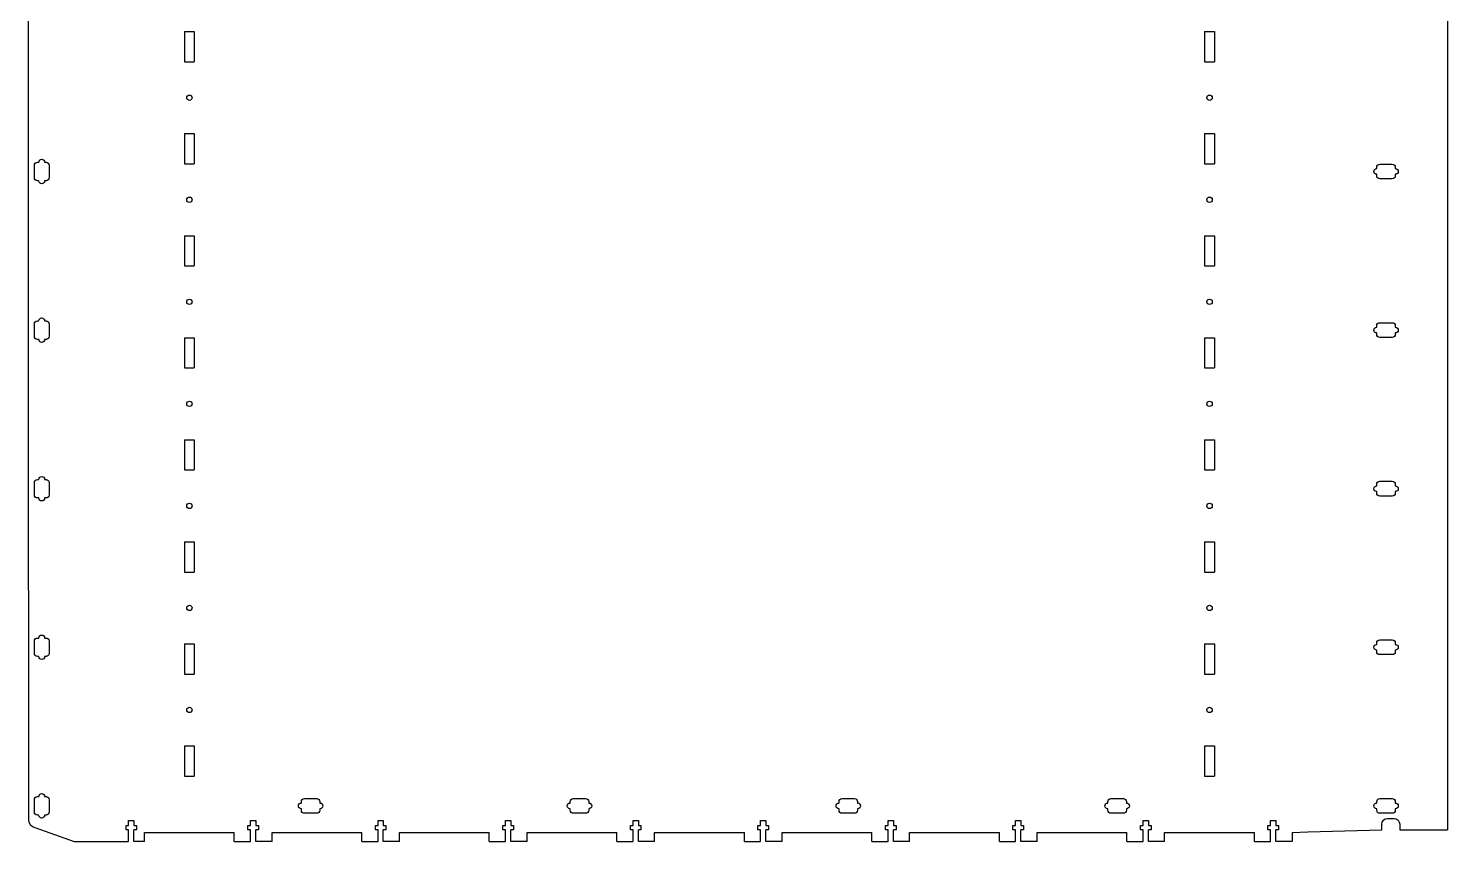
# Model space of a CAD drawing. Header units: millimetres. Extents: x -1126 to 1287, y -1638 to 198.
# Drawn here: x -651 to 100, y -1638 to -1208 of the extents above; entities that cross this region are included whole.
import ezdxf

# ---------------------------------------------------------------- set-up
doc = ezdxf.new("R2010")
doc.units = ezdxf.units.MM
doc.layers.add('Cuts', color=1, linetype='Continuous', lineweight=25, true_color=0xff0000)

msp = doc.modelspace()

# ---------------------------------------------------------------- linework, layer by layer
at = {"layer": 'Cuts', "color": 1, "true_color": 0xff0000}
for p, q in [((-651.41, -1505.53), (-651.41, -1024.63)), ((100, -1151.27), (100, -1500)), ((-568.76, -1209.61), (-563.56, -1209.61)), ((-568.76, -1209.61), (-568.76, -1225.61)), ((-563.56, -1209.61), (-563.56, -1225.61)), ((-28.66, -1209.61), (-23.46, -1209.61)), ((-28.66, -1209.61), (-28.66, -1225.61)), ((-23.46, -1209.61), (-23.46, -1225.61)), ((-568.76, -1225.61), (-563.56, -1225.61)), ((-28.66, -1225.61), (-23.46, -1225.61)), ((-568.76, -1263.62), (-563.56, -1263.62)), ((-568.76, -1263.62), (-568.76, -1279.62)), ((-563.56, -1263.62), (-563.56, -1279.62)), ((-28.66, -1263.62), (-23.46, -1263.62)), ((-28.66, -1263.62), (-28.66, -1279.62)), ((-23.46, -1263.62), (-23.46, -1279.62)), ((-568.76, -1279.62), (-563.56, -1279.62)), ((-28.66, -1279.62), (-23.46, -1279.62)), ((-568.76, -1317.63), (-563.56, -1317.63)), ((-568.76, -1317.63), (-568.76, -1333.63)), ((-563.56, -1317.63), (-563.56, -1333.63)), ((-28.66, -1317.63), (-23.46, -1317.63)), ((-28.66, -1317.63), (-28.66, -1333.63)), ((-23.46, -1317.63), (-23.46, -1333.63)), ((-568.76, -1333.63), (-563.56, -1333.63)), ((-28.66, -1333.63), (-23.46, -1333.63)), ((-568.76, -1371.64), (-563.56, -1371.64)), ((-568.76, -1371.64), (-568.76, -1387.64)), ((-563.56, -1371.64), (-563.56, -1387.64)), ((-28.66, -1371.64), (-23.46, -1371.64)), ((-28.66, -1371.64), (-28.66, -1387.64)), ((-23.46, -1371.64), (-23.46, -1387.64)), ((-568.76, -1387.64), (-563.56, -1387.64)), ((-28.66, -1387.64), (-23.46, -1387.64)), ((-568.76, -1425.65), (-563.56, -1425.65)), ((-568.76, -1425.65), (-568.76, -1441.65)), ((-563.56, -1425.65), (-563.56, -1441.65)), ((-28.66, -1425.65), (-23.46, -1425.65)), ((-28.66, -1425.65), (-28.66, -1441.65)), ((-23.46, -1425.65), (-23.46, -1441.65)), ((-568.76, -1441.65), (-563.56, -1441.65)), ((-28.66, -1441.65), (-23.46, -1441.65)), ((-568.76, -1479.66), (-563.56, -1479.66)), ((-568.76, -1479.66), (-568.76, -1495.66)), ((-563.56, -1479.66), (-563.56, -1495.66)), ((-28.66, -1479.66), (-23.46, -1479.66)), ((-28.66, -1479.66), (-28.66, -1495.66)), ((-23.46, -1479.66), (-23.46, -1495.66)), ((-568.76, -1495.66), (-563.56, -1495.66)), ((-28.66, -1495.66), (-23.46, -1495.66)), ((100, -1500), (100, -1632.18)), ((-568.76, -1533.67), (-563.56, -1533.67)), ((-568.76, -1533.67), (-568.76, -1549.67)), ((-563.56, -1533.67), (-563.56, -1549.67)), ((-28.66, -1533.67), (-23.46, -1533.67)), ((-28.66, -1533.67), (-28.66, -1549.67)), ((-23.46, -1533.67), (-23.46, -1549.67)), ((-568.76, -1549.67), (-563.56, -1549.67)), ((-28.66, -1549.67), (-23.46, -1549.67)), ((-568.76, -1587.68), (-563.56, -1587.68)), ((-568.76, -1587.68), (-568.76, -1603.68)), ((-563.56, -1587.68), (-563.56, -1603.68)), ((-28.66, -1587.68), (-23.46, -1587.68)), ((-28.66, -1587.68), (-28.66, -1603.68)), ((-23.46, -1587.68), (-23.46, -1603.68)), ((-568.76, -1603.68), (-563.56, -1603.68)), ((-28.66, -1603.68), (-23.46, -1603.68)), ((-599.73, -1632.11), (-599.73, -1629.91)), ((-599.73, -1629.91), (-598.33, -1629.91)), ((-598.33, -1629.91), (-598.33, -1627.17)), ((-598.33, -1627.17), (-595.53, -1627.17)), ((-595.53, -1627.17), (-595.53, -1629.91)), ((-595.53, -1629.91), (-594.13, -1629.91)), ((-594.13, -1629.91), (-594.13, -1632.11)), ((-535.2, -1629.91), (-533.8, -1629.91)), ((-535.2, -1632.11), (-535.2, -1629.91)), ((-533.8, -1629.91), (-533.8, -1627.17)), ((-533.8, -1629.91), (-533.8, -1627.17)), ((-533.8, -1627.17), (-531, -1627.17)), ((-531, -1627.17), (-531, -1629.91)), ((-531, -1629.91), (-529.6, -1629.91)), ((-529.6, -1629.91), (-529.6, -1632.11)), ((-467.69, -1632.11), (-467.69, -1629.91)), ((-467.69, -1629.91), (-466.29, -1629.91)), ((-466.29, -1629.91), (-466.29, -1627.17)), ((-466.29, -1627.17), (-463.49, -1627.17)), ((-463.49, -1627.17), (-463.49, -1629.91)), ((-463.49, -1629.91), (-462.09, -1629.91)), ((-462.09, -1629.91), (-462.09, -1632.11)), ((-400.18, -1632.11), (-400.18, -1629.91)), ((-400.18, -1629.91), (-398.78, -1629.91)), ((-398.78, -1629.91), (-398.78, -1627.17)), ((-398.78, -1627.17), (-395.98, -1627.17)), ((-395.98, -1627.17), (-395.98, -1629.91)), ((-395.98, -1629.91), (-394.58, -1629.91)), ((-394.58, -1629.91), (-394.58, -1632.11)), ((-332.67, -1632.11), (-332.67, -1629.91)), ((-332.67, -1629.91), (-331.27, -1629.91)), ((-331.27, -1629.91), (-331.27, -1627.17)), ((-331.27, -1627.17), (-328.47, -1627.17)), ((-328.47, -1627.17), (-328.47, -1629.91)), ((-328.47, -1629.91), (-327.07, -1629.91)), ((-327.07, -1629.91), (-327.07, -1632.11)), ((-265.15, -1629.91), (-263.75, -1629.91)), ((-265.15, -1632.11), (-265.15, -1629.91)), ((-263.75, -1629.91), (-263.75, -1627.17)), ((-263.75, -1627.17), (-260.95, -1627.17)), ((-260.95, -1627.17), (-260.95, -1629.91)), ((-260.95, -1629.91), (-259.55, -1629.91)), ((-259.55, -1629.91), (-259.55, -1632.11)), ((-197.64, -1632.11), (-197.64, -1629.91)), ((-197.64, -1629.91), (-196.24, -1629.91)), ((-196.24, -1629.91), (-196.24, -1627.17)), ((-196.24, -1627.17), (-193.44, -1627.17)), ((-193.44, -1627.17), (-193.44, -1629.91)), ((-193.44, -1629.91), (-192.04, -1629.91)), ((-192.04, -1629.91), (-192.04, -1632.11)), ((-130.13, -1632.11), (-130.13, -1629.91)), ((-130.13, -1629.91), (-128.73, -1629.91)), ((-128.73, -1629.91), (-128.73, -1627.17)), ((-128.73, -1627.17), (-125.93, -1627.17)), ((-125.93, -1627.17), (-125.93, -1629.91)), ((-125.93, -1629.91), (-124.53, -1629.91)), ((-124.53, -1629.91), (-124.53, -1632.11)), ((-62.62, -1632.11), (-62.62, -1629.91)), ((-62.62, -1629.91), (-61.22, -1629.91)), ((-61.22, -1629.91), (-61.22, -1627.17)), ((-61.22, -1627.17), (-58.42, -1627.17)), ((-58.42, -1627.17), (-58.42, -1629.91)), ((-58.42, -1629.91), (-57.02, -1629.91)), ((-57.02, -1629.91), (-57.02, -1632.11)), ((4.9, -1632.11), (4.9, -1629.91)), ((4.9, -1629.91), (6.3, -1629.91)), ((6.3, -1629.91), (6.3, -1627.17)), ((6.3, -1627.17), (9.1, -1627.17)), ((9.1, -1627.17), (9.1, -1629.91)), ((9.1, -1629.91), (10.5, -1629.91)), ((10.5, -1629.91), (10.5, -1632.11)), ((65.16, -1632.18), (65.16, -1629.17)), ((-647.97, -1630.94), (-627.16, -1638.37)), ((-598.33, -1632.11), (-599.73, -1632.11)), ((-598.33, -1638.37), (-598.33, -1632.11)), ((-594.13, -1632.11), (-595.53, -1632.11)), ((-595.53, -1638.37), (-595.53, -1632.11)), ((-589.92, -1633.47), (-542.4, -1633.47)), ((-589.92, -1638.37), (-589.92, -1633.47)), ((-542.4, -1638.37), (-542.4, -1633.47)), ((-533.8, -1632.11), (-535.2, -1632.11)), ((-533.8, -1638.37), (-533.8, -1632.11)), ((-529.6, -1632.11), (-531, -1632.11)), ((-531, -1638.37), (-531, -1632.11)), ((-522.4, -1633.47), (-474.89, -1633.47)), ((-522.4, -1638.37), (-522.4, -1633.47)), ((-474.89, -1638.37), (-474.89, -1633.47)), ((-466.29, -1632.11), (-467.69, -1632.11)), ((-466.29, -1638.37), (-466.29, -1632.11)), ((-462.09, -1632.11), (-463.49, -1632.11)), ((-463.49, -1638.37), (-463.49, -1632.11)), ((-454.89, -1633.47), (-407.38, -1633.47)), ((-454.89, -1638.37), (-454.89, -1633.47)), ((-407.38, -1638.37), (-407.38, -1633.47)), ((-398.78, -1632.11), (-400.18, -1632.11)), ((-398.78, -1638.37), (-398.78, -1632.11)), ((-394.58, -1632.11), (-395.98, -1632.11)), ((-395.98, -1638.37), (-395.98, -1632.11)), ((-387.38, -1633.47), (-339.87, -1633.47)), ((-387.38, -1638.37), (-387.38, -1633.47)), ((-339.87, -1638.37), (-339.87, -1633.47)), ((-331.27, -1632.11), (-332.67, -1632.11)), ((-331.27, -1638.37), (-331.27, -1632.11)), ((-327.07, -1632.11), (-328.47, -1632.11)), ((-328.47, -1638.37), (-328.47, -1632.11)), ((-319.87, -1633.47), (-272.35, -1633.47)), ((-319.87, -1638.37), (-319.87, -1633.47)), ((-272.35, -1638.37), (-272.35, -1633.47)), ((-263.75, -1632.11), (-265.15, -1632.11)), ((-263.75, -1638.37), (-263.75, -1632.11)), ((-259.55, -1632.11), (-260.95, -1632.11)), ((-260.95, -1638.37), (-260.95, -1632.11)), ((-252.35, -1633.47), (-204.84, -1633.47)), ((-252.35, -1638.37), (-252.35, -1633.47)), ((-204.84, -1638.37), (-204.84, -1633.47)), ((-196.24, -1632.11), (-197.64, -1632.11)), ((-196.24, -1638.37), (-196.24, -1632.11)), ((-192.04, -1632.11), (-193.44, -1632.11)), ((-193.44, -1638.37), (-193.44, -1632.11)), ((-184.84, -1633.47), (-137.33, -1633.47)), ((-184.84, -1638.37), (-184.84, -1633.47)), ((-137.33, -1638.37), (-137.33, -1633.47)), ((-128.73, -1632.11), (-130.13, -1632.11)), ((-128.73, -1638.37), (-128.73, -1632.11)), ((-124.53, -1632.11), (-125.93, -1632.11)), ((-125.93, -1638.37), (-125.93, -1632.11)), ((-117.33, -1633.47), (-69.82, -1633.47)), ((-117.33, -1638.37), (-117.33, -1633.47)), ((-69.82, -1638.37), (-69.82, -1633.47)), ((-61.22, -1632.11), (-62.62, -1632.11)), ((-61.22, -1638.37), (-61.22, -1632.11)), ((-57.02, -1632.11), (-58.42, -1632.11)), ((-58.42, -1638.37), (-58.42, -1632.11)), ((-49.82, -1633.47), (-2.3, -1633.47)), ((-49.82, -1638.37), (-49.82, -1633.47)), ((-2.3, -1638.37), (-2.3, -1633.47)), ((6.3, -1632.11), (4.9, -1632.11)), ((6.3, -1638.37), (6.3, -1632.11)), ((10.5, -1632.11), (9.1, -1632.11)), ((9.1, -1638.37), (9.1, -1632.11)), ((17.7, -1633.47), (26.01, -1633.18)), ((17.7, -1633.47), (17.7, -1638.37)), ((26.01, -1633.18), (65.16, -1632.18)), ((-627.16, -1638.37), (-598.33, -1638.37)), ((-589.92, -1638.37), (-595.53, -1638.37)), ((-542.4, -1638.37), (-533.8, -1638.37)), ((-522.4, -1638.37), (-531, -1638.37)), ((-474.89, -1638.37), (-466.29, -1638.37)), ((-454.89, -1638.37), (-463.49, -1638.37)), ((-407.38, -1638.37), (-398.78, -1638.37)), ((-387.38, -1638.37), (-395.98, -1638.37)), ((-339.87, -1638.37), (-331.27, -1638.37)), ((-319.87, -1638.37), (-328.47, -1638.37)), ((-272.35, -1638.37), (-263.75, -1638.37)), ((-252.35, -1638.37), (-260.95, -1638.37)), ((-204.84, -1638.37), (-196.24, -1638.37)), ((-184.84, -1638.37), (-193.44, -1638.37)), ((-137.33, -1638.37), (-128.73, -1638.37)), ((-117.33, -1638.37), (-125.93, -1638.37)), ((-69.82, -1638.37), (-61.22, -1638.37)), ((-49.82, -1638.37), (-58.42, -1638.37)), ((-2.3, -1638.37), (6.3, -1638.37)), ((17.7, -1638.37), (9.1, -1638.37))]:
    msp.add_line(p, q, dxfattribs=at)
for points in [[(-648.24, -1286.94), (-648.24, -1280.37)], [(-646.63, -1278.76), (-645.89, -1278.76), (-645.84, -1278.68)], [(-642.84, -1278.68), (-642.8, -1278.76), (-642.06, -1278.76)], [(-640.44, -1280.37), (-640.44, -1286.94)], [(62.41, -1282.15), (62.48, -1282.11), (62.48, -1282.11)], [(62.48, -1282.11), (62.48, -1281.37)], [(64.1, -1279.75), (70.66, -1279.75)], [(72.28, -1281.37), (72.28, -1282.11), (72.36, -1282.15)], [(-645.89, -1288.56), (-646.63, -1288.56)], [(-645.84, -1288.63), (-645.89, -1288.56), (-645.89, -1288.56)], [(-642.06, -1288.56), (-642.8, -1288.56), (-642.84, -1288.63)], [(62.48, -1285.94), (62.48, -1285.2), (62.41, -1285.15)], [(70.66, -1287.55), (64.1, -1287.55)], [(72.36, -1285.15), (72.28, -1285.2), (72.28, -1285.94)], [(-648.24, -1370.89), (-648.24, -1364.33)], [(-646.63, -1362.71), (-645.89, -1362.71), (-645.84, -1362.63)], [(-642.84, -1362.63), (-642.8, -1362.71), (-642.06, -1362.71)], [(-640.44, -1364.33), (-640.44, -1370.89)], [(62.41, -1366.11), (62.48, -1366.06), (62.48, -1366.06)], [(62.48, -1366.06), (62.48, -1365.32)], [(64.1, -1363.71), (70.66, -1363.71)], [(72.28, -1365.32), (72.28, -1366.06), (72.36, -1366.11)], [(-645.89, -1372.51), (-646.63, -1372.51)], [(-645.84, -1372.59), (-645.89, -1372.51), (-645.89, -1372.51)], [(-642.06, -1372.51), (-642.8, -1372.51), (-642.84, -1372.59)], [(62.48, -1369.89), (62.48, -1369.15), (62.41, -1369.11)], [(70.66, -1371.51), (64.1, -1371.51)], [(72.36, -1369.11), (72.28, -1369.15), (72.28, -1369.89)], [(-648.24, -1454.85), (-648.24, -1448.28)], [(-646.63, -1446.66), (-645.89, -1446.66), (-645.84, -1446.58)], [(-642.84, -1446.58), (-642.8, -1446.66), (-642.06, -1446.66)], [(-640.44, -1448.28), (-640.44, -1454.85)], [(62.41, -1450.06), (62.48, -1450.01), (62.48, -1450.01)], [(62.48, -1450.01), (62.48, -1449.28)], [(64.1, -1447.66), (70.66, -1447.66)], [(72.28, -1449.28), (72.28, -1450.01), (72.36, -1450.06)], [(-645.89, -1456.46), (-646.63, -1456.46)], [(-645.84, -1456.54), (-645.89, -1456.46), (-645.89, -1456.46)], [(-642.06, -1456.46), (-642.8, -1456.46), (-642.84, -1456.54)], [(62.48, -1453.84), (62.48, -1453.11), (62.41, -1453.06)], [(70.66, -1455.46), (64.1, -1455.46)], [(72.36, -1453.06), (72.28, -1453.11), (72.28, -1453.84)], [(-651.41, -1505.53), (-651.41, -1626.65)], [(-648.24, -1538.8), (-648.24, -1532.24)], [(-646.63, -1530.62), (-645.89, -1530.62), (-645.84, -1530.54)], [(-642.84, -1530.54), (-642.8, -1530.62), (-642.06, -1530.62)], [(-640.44, -1532.24), (-640.44, -1538.8)], [(64.1, -1531.62), (70.66, -1531.62)], [(62.41, -1534.01), (62.48, -1533.97), (62.48, -1533.97)], [(62.48, -1537.8), (62.48, -1537.06), (62.41, -1537.01)], [(62.48, -1533.97), (62.48, -1533.23)], [(70.66, -1539.41), (64.1, -1539.41)], [(72.28, -1533.23), (72.28, -1533.97), (72.36, -1534.01)], [(72.36, -1537.01), (72.28, -1537.06), (72.28, -1537.8)], [(-645.89, -1540.42), (-646.63, -1540.42)], [(-645.84, -1540.49), (-645.89, -1540.42), (-645.89, -1540.42)], [(-642.06, -1540.42), (-642.8, -1540.42), (-642.84, -1540.49)], [(-646.63, -1614.57), (-645.89, -1614.57), (-645.84, -1614.49)], [(-642.84, -1614.49), (-642.8, -1614.57), (-642.06, -1614.57)], [(-648.24, -1622.76), (-648.24, -1616.19)], [(-640.44, -1616.19), (-640.44, -1622.76)], [(-506.98, -1617.97), (-506.9, -1617.93), (-506.9, -1617.19)], [(-506.9, -1621.76), (-506.9, -1621.02), (-506.98, -1620.97)], [(-505.28, -1615.57), (-498.72, -1615.57)], [(-497.1, -1617.19), (-497.1, -1617.93), (-497.02, -1617.97)], [(-497.02, -1620.97), (-497.1, -1621.02), (-497.1, -1621.02)], [(-497.1, -1621.02), (-497.1, -1621.76)], [(-364.64, -1617.97), (-364.55, -1617.93), (-364.55, -1617.19)], [(-364.55, -1621.76), (-364.55, -1621.02), (-364.64, -1620.97)], [(-362.94, -1615.57), (-356.37, -1615.57)], [(-354.75, -1617.19), (-354.75, -1617.93), (-354.68, -1617.97)], [(-354.68, -1620.97), (-354.75, -1621.02), (-354.75, -1621.02)], [(-354.75, -1621.02), (-354.75, -1621.76)], [(-222.29, -1617.97), (-222.21, -1617.93), (-222.21, -1617.19)], [(-222.21, -1621.76), (-222.21, -1621.02), (-222.29, -1620.97)], [(-220.59, -1615.57), (-214.03, -1615.57)], [(-212.41, -1617.19), (-212.41, -1617.93), (-212.33, -1617.97)], [(-212.33, -1620.97), (-212.41, -1621.02), (-212.41, -1621.02)], [(-212.41, -1621.02), (-212.41, -1621.76)], [(-79.95, -1617.97), (-79.86, -1617.93), (-79.86, -1617.19)], [(-79.86, -1621.76), (-79.86, -1621.02), (-79.95, -1620.97)], [(-78.25, -1615.57), (-71.68, -1615.57)], [(-70.06, -1617.19), (-70.06, -1617.93), (-69.99, -1617.97)], [(-69.99, -1620.97), (-70.06, -1621.02), (-70.06, -1621.02)], [(-70.06, -1621.02), (-70.06, -1621.76)], [(62.41, -1617.97), (62.49, -1617.92), (62.49, -1617.19)], [(62.49, -1621.75), (62.49, -1621.02), (62.41, -1620.97)], [(64.1, -1615.57), (70.67, -1615.57)], [(72.29, -1617.19), (72.29, -1617.92), (72.36, -1617.97)], [(72.36, -1620.97), (72.29, -1621.02), (72.29, -1621.02)], [(72.29, -1621.02), (72.29, -1621.75)], [(-645.89, -1624.37), (-646.63, -1624.37)], [(-645.84, -1624.45), (-645.89, -1624.37), (-645.89, -1624.37)], [(-642.06, -1624.37), (-642.8, -1624.37), (-642.84, -1624.45)], [(-498.72, -1623.37), (-505.28, -1623.37)], [(-356.37, -1623.37), (-362.94, -1623.37)], [(-214.03, -1623.37), (-220.59, -1623.37)], [(-71.68, -1623.37), (-78.25, -1623.37)], [(70.67, -1623.37), (64.1, -1623.37)], [(68.16, -1626.17), (71.66, -1626.17)], [(74.66, -1629.17), (74.66, -1632.18), (100, -1632.18)]]:
    msp.add_lwpolyline(points, dxfattribs=at)
for points in [[(-567.59, -1244.62), (-567.59, -1243.83), (-566.95, -1243.19), (-566.16, -1243.19)], [(-566.16, -1246.04), (-566.95, -1246.04), (-567.59, -1245.41), (-567.59, -1244.62)], [(-566.16, -1243.19), (-565.37, -1243.19), (-564.74, -1243.83), (-564.74, -1244.62)], [(-564.74, -1244.62), (-564.74, -1245.41), (-565.37, -1246.04), (-566.16, -1246.04)], [(-27.48, -1244.62), (-27.48, -1243.83), (-26.85, -1243.19), (-26.06, -1243.19)], [(-26.06, -1246.04), (-26.85, -1246.04), (-27.48, -1245.41), (-27.48, -1244.62)], [(-26.06, -1243.19), (-25.27, -1243.19), (-24.63, -1243.83), (-24.63, -1244.62)], [(-24.63, -1244.62), (-24.63, -1245.41), (-25.27, -1246.04), (-26.06, -1246.04)], [(-645.84, -1278.68), (-645.84, -1277.85), (-645.17, -1277.18), (-644.34, -1277.18)], [(-644.34, -1277.18), (-643.52, -1277.18), (-642.84, -1277.85), (-642.84, -1278.68)], [(-648.24, -1280.37), (-648.24, -1279.48), (-647.52, -1278.76), (-646.63, -1278.76)], [(-642.06, -1278.76), (-641.17, -1278.76), (-640.44, -1279.48), (-640.44, -1280.37)], [(60.91, -1283.65), (60.91, -1282.83), (61.58, -1282.15), (62.41, -1282.15)], [(62.41, -1285.15), (61.58, -1285.15), (60.91, -1284.48), (60.91, -1283.65)], [(62.48, -1281.37), (62.48, -1280.48), (63.21, -1279.75), (64.1, -1279.75)], [(70.66, -1279.75), (71.55, -1279.75), (72.28, -1280.48), (72.28, -1281.37)], [(72.36, -1282.15), (73.19, -1282.15), (73.86, -1282.83), (73.86, -1283.65)], [(73.86, -1283.65), (73.86, -1284.48), (73.19, -1285.15), (72.36, -1285.15)], [(-646.63, -1288.56), (-647.52, -1288.56), (-648.24, -1287.83), (-648.24, -1286.94)], [(-644.34, -1290.13), (-645.17, -1290.13), (-645.84, -1289.46), (-645.84, -1288.63)], [(-642.84, -1288.63), (-642.84, -1289.46), (-643.52, -1290.13), (-644.34, -1290.13)], [(-640.44, -1286.94), (-640.44, -1287.83), (-641.17, -1288.56), (-642.06, -1288.56)], [(64.1, -1287.55), (63.21, -1287.55), (62.48, -1286.83), (62.48, -1285.94)], [(72.28, -1285.94), (72.28, -1286.83), (71.55, -1287.55), (70.66, -1287.55)], [(-567.59, -1298.63), (-567.59, -1297.84), (-566.95, -1297.2), (-566.16, -1297.2)], [(-566.16, -1300.05), (-566.95, -1300.05), (-567.59, -1299.42), (-567.59, -1298.63)], [(-566.16, -1297.2), (-565.37, -1297.2), (-564.74, -1297.84), (-564.74, -1298.63)], [(-564.74, -1298.63), (-564.74, -1299.42), (-565.37, -1300.05), (-566.16, -1300.05)], [(-27.48, -1298.63), (-27.48, -1297.84), (-26.85, -1297.2), (-26.06, -1297.2)], [(-26.06, -1300.05), (-26.85, -1300.05), (-27.48, -1299.42), (-27.48, -1298.63)], [(-26.06, -1297.2), (-25.27, -1297.2), (-24.63, -1297.84), (-24.63, -1298.63)], [(-24.63, -1298.63), (-24.63, -1299.42), (-25.27, -1300.05), (-26.06, -1300.05)], [(-567.59, -1352.64), (-567.59, -1351.85), (-566.95, -1351.21), (-566.16, -1351.21)], [(-566.16, -1351.21), (-565.37, -1351.21), (-564.74, -1351.85), (-564.74, -1352.64)], [(-27.48, -1352.64), (-27.48, -1351.85), (-26.85, -1351.21), (-26.06, -1351.21)], [(-26.06, -1351.21), (-25.27, -1351.21), (-24.63, -1351.85), (-24.63, -1352.64)], [(-566.16, -1354.06), (-566.95, -1354.06), (-567.59, -1353.43), (-567.59, -1352.64)], [(-564.74, -1352.64), (-564.74, -1353.43), (-565.37, -1354.06), (-566.16, -1354.06)], [(-26.06, -1354.06), (-26.85, -1354.06), (-27.48, -1353.43), (-27.48, -1352.64)], [(-24.63, -1352.64), (-24.63, -1353.43), (-25.27, -1354.06), (-26.06, -1354.06)], [(-648.24, -1364.33), (-648.24, -1363.44), (-647.52, -1362.71), (-646.63, -1362.71)], [(-645.84, -1362.63), (-645.84, -1361.8), (-645.17, -1361.13), (-644.34, -1361.13)], [(-644.34, -1361.13), (-643.52, -1361.13), (-642.84, -1361.8), (-642.84, -1362.63)], [(-642.06, -1362.71), (-641.17, -1362.71), (-640.44, -1363.44), (-640.44, -1364.33)], [(60.91, -1367.61), (60.91, -1366.78), (61.58, -1366.11), (62.41, -1366.11)], [(62.48, -1365.32), (62.48, -1364.43), (63.21, -1363.71), (64.1, -1363.71)], [(70.66, -1363.71), (71.55, -1363.71), (72.28, -1364.43), (72.28, -1365.32)], [(72.36, -1366.11), (73.19, -1366.11), (73.86, -1366.78), (73.86, -1367.61)], [(-646.63, -1372.51), (-647.52, -1372.51), (-648.24, -1371.79), (-648.24, -1370.89)], [(-644.34, -1374.09), (-645.17, -1374.09), (-645.84, -1373.41), (-645.84, -1372.59)], [(-642.84, -1372.59), (-642.84, -1373.41), (-643.52, -1374.09), (-644.34, -1374.09)], [(-640.44, -1370.89), (-640.44, -1371.79), (-641.17, -1372.51), (-642.06, -1372.51)], [(62.41, -1369.11), (61.58, -1369.11), (60.91, -1368.44), (60.91, -1367.61)], [(64.1, -1371.51), (63.21, -1371.51), (62.48, -1370.78), (62.48, -1369.89)], [(72.28, -1369.89), (72.28, -1370.78), (71.55, -1371.51), (70.66, -1371.51)], [(73.86, -1367.61), (73.86, -1368.44), (73.19, -1369.11), (72.36, -1369.11)], [(-567.59, -1406.65), (-567.59, -1405.86), (-566.95, -1405.22), (-566.16, -1405.22)], [(-566.16, -1408.07), (-566.95, -1408.07), (-567.59, -1407.44), (-567.59, -1406.65)], [(-566.16, -1405.22), (-565.37, -1405.22), (-564.74, -1405.86), (-564.74, -1406.65)], [(-564.74, -1406.65), (-564.74, -1407.44), (-565.37, -1408.07), (-566.16, -1408.07)], [(-27.48, -1406.65), (-27.48, -1405.86), (-26.85, -1405.22), (-26.06, -1405.22)], [(-26.06, -1408.07), (-26.85, -1408.07), (-27.48, -1407.44), (-27.48, -1406.65)], [(-26.06, -1405.22), (-25.27, -1405.22), (-24.63, -1405.86), (-24.63, -1406.65)], [(-24.63, -1406.65), (-24.63, -1407.44), (-25.27, -1408.07), (-26.06, -1408.07)], [(-648.24, -1448.28), (-648.24, -1447.39), (-647.52, -1446.66), (-646.63, -1446.66)], [(-645.84, -1446.58), (-645.84, -1445.75), (-645.17, -1445.08), (-644.34, -1445.08)], [(-644.34, -1445.08), (-643.52, -1445.08), (-642.84, -1445.75), (-642.84, -1446.58)], [(-642.06, -1446.66), (-641.17, -1446.66), (-640.44, -1447.39), (-640.44, -1448.28)], [(60.91, -1451.56), (60.91, -1450.73), (61.58, -1450.06), (62.41, -1450.06)], [(62.48, -1449.28), (62.48, -1448.39), (63.21, -1447.66), (64.1, -1447.66)], [(70.66, -1447.66), (71.55, -1447.66), (72.28, -1448.39), (72.28, -1449.28)], [(72.36, -1450.06), (73.19, -1450.06), (73.86, -1450.73), (73.86, -1451.56)], [(-646.63, -1456.46), (-647.52, -1456.46), (-648.24, -1455.74), (-648.24, -1454.85)], [(-644.34, -1458.04), (-645.17, -1458.04), (-645.84, -1457.37), (-645.84, -1456.54)], [(-642.84, -1456.54), (-642.84, -1457.37), (-643.52, -1458.04), (-644.34, -1458.04)], [(-640.44, -1454.85), (-640.44, -1455.74), (-641.17, -1456.46), (-642.06, -1456.46)], [(62.41, -1453.06), (61.58, -1453.06), (60.91, -1452.39), (60.91, -1451.56)], [(64.1, -1455.46), (63.21, -1455.46), (62.48, -1454.74), (62.48, -1453.84)], [(72.28, -1453.84), (72.28, -1454.74), (71.55, -1455.46), (70.66, -1455.46)], [(73.86, -1451.56), (73.86, -1452.39), (73.19, -1453.06), (72.36, -1453.06)], [(-567.59, -1460.66), (-567.59, -1459.87), (-566.95, -1459.23), (-566.16, -1459.23)], [(-566.16, -1462.08), (-566.95, -1462.08), (-567.59, -1461.45), (-567.59, -1460.66)], [(-566.16, -1459.23), (-565.37, -1459.23), (-564.74, -1459.87), (-564.74, -1460.66)], [(-564.74, -1460.66), (-564.74, -1461.45), (-565.37, -1462.08), (-566.16, -1462.08)], [(-27.48, -1460.66), (-27.48, -1459.87), (-26.85, -1459.23), (-26.06, -1459.23)], [(-26.06, -1462.08), (-26.85, -1462.08), (-27.48, -1461.45), (-27.48, -1460.66)], [(-26.06, -1459.23), (-25.27, -1459.23), (-24.63, -1459.87), (-24.63, -1460.66)], [(-24.63, -1460.66), (-24.63, -1461.45), (-25.27, -1462.08), (-26.06, -1462.08)], [(-567.59, -1514.67), (-567.59, -1513.88), (-566.95, -1513.24), (-566.16, -1513.24)], [(-566.16, -1516.09), (-566.95, -1516.09), (-567.59, -1515.46), (-567.59, -1514.67)], [(-566.16, -1513.24), (-565.37, -1513.24), (-564.74, -1513.88), (-564.74, -1514.67)], [(-564.74, -1514.67), (-564.74, -1515.46), (-565.37, -1516.09), (-566.16, -1516.09)], [(-27.48, -1514.67), (-27.48, -1513.88), (-26.85, -1513.24), (-26.06, -1513.24)], [(-26.06, -1516.09), (-26.85, -1516.09), (-27.48, -1515.46), (-27.48, -1514.67)], [(-26.06, -1513.24), (-25.27, -1513.24), (-24.63, -1513.88), (-24.63, -1514.67)], [(-24.63, -1514.67), (-24.63, -1515.46), (-25.27, -1516.09), (-26.06, -1516.09)], [(-648.24, -1532.24), (-648.24, -1531.34), (-647.52, -1530.62), (-646.63, -1530.62)], [(-645.84, -1530.54), (-645.84, -1529.71), (-645.17, -1529.04), (-644.34, -1529.04)], [(-644.34, -1529.04), (-643.52, -1529.04), (-642.84, -1529.71), (-642.84, -1530.54)], [(-642.06, -1530.62), (-641.17, -1530.62), (-640.44, -1531.34), (-640.44, -1532.24)], [(62.48, -1533.23), (62.48, -1532.34), (63.21, -1531.62), (64.1, -1531.62)], [(70.66, -1531.62), (71.55, -1531.62), (72.28, -1532.34), (72.28, -1533.23)], [(-646.63, -1540.42), (-647.52, -1540.42), (-648.24, -1539.69), (-648.24, -1538.8)], [(-640.44, -1538.8), (-640.44, -1539.69), (-641.17, -1540.42), (-642.06, -1540.42)], [(60.91, -1535.51), (60.91, -1534.69), (61.58, -1534.01), (62.41, -1534.01)], [(62.41, -1537.01), (61.58, -1537.01), (60.91, -1536.34), (60.91, -1535.51)], [(64.1, -1539.41), (63.21, -1539.41), (62.48, -1538.69), (62.48, -1537.8)], [(72.28, -1537.8), (72.28, -1538.69), (71.55, -1539.41), (70.66, -1539.41)], [(72.36, -1534.01), (73.19, -1534.01), (73.86, -1534.69), (73.86, -1535.51)], [(73.86, -1535.51), (73.86, -1536.34), (73.19, -1537.01), (72.36, -1537.01)], [(-644.34, -1541.99), (-645.17, -1541.99), (-645.84, -1541.32), (-645.84, -1540.49)], [(-642.84, -1540.49), (-642.84, -1541.32), (-643.52, -1541.99), (-644.34, -1541.99)], [(-567.59, -1568.68), (-567.59, -1567.89), (-566.95, -1567.25), (-566.16, -1567.25)], [(-566.16, -1570.1), (-566.95, -1570.1), (-567.59, -1569.47), (-567.59, -1568.68)], [(-566.16, -1567.25), (-565.37, -1567.25), (-564.74, -1567.89), (-564.74, -1568.68)], [(-564.74, -1568.68), (-564.74, -1569.47), (-565.37, -1570.1), (-566.16, -1570.1)], [(-27.49, -1568.68), (-27.49, -1567.89), (-26.85, -1567.25), (-26.06, -1567.25)], [(-26.06, -1570.1), (-26.85, -1570.1), (-27.49, -1569.47), (-27.49, -1568.68)], [(-26.06, -1567.25), (-25.27, -1567.25), (-24.63, -1567.89), (-24.63, -1568.68)], [(-24.63, -1568.68), (-24.63, -1569.47), (-25.27, -1570.1), (-26.06, -1570.1)], [(-648.24, -1616.19), (-648.24, -1615.3), (-647.52, -1614.57), (-646.63, -1614.57)], [(-645.84, -1614.49), (-645.84, -1613.66), (-645.17, -1612.99), (-644.34, -1612.99)], [(-644.34, -1612.99), (-643.52, -1612.99), (-642.84, -1613.66), (-642.84, -1614.49)], [(-642.06, -1614.57), (-641.17, -1614.57), (-640.44, -1615.3), (-640.44, -1616.19)], [(-646.63, -1624.37), (-647.52, -1624.37), (-648.24, -1623.65), (-648.24, -1622.76)], [(-640.44, -1622.76), (-640.44, -1623.65), (-641.17, -1624.37), (-642.06, -1624.37)], [(-508.48, -1619.47), (-508.48, -1618.65), (-507.81, -1617.97), (-506.98, -1617.97)], [(-506.98, -1620.97), (-507.81, -1620.97), (-508.48, -1620.3), (-508.48, -1619.47)], [(-506.9, -1617.19), (-506.9, -1616.3), (-506.17, -1615.57), (-505.28, -1615.57)], [(-505.28, -1623.37), (-506.17, -1623.37), (-506.9, -1622.65), (-506.9, -1621.76)], [(-498.72, -1615.57), (-497.82, -1615.57), (-497.1, -1616.3), (-497.1, -1617.19)], [(-497.1, -1621.76), (-497.1, -1622.65), (-497.82, -1623.37), (-498.72, -1623.37)], [(-497.02, -1617.97), (-496.2, -1617.97), (-495.52, -1618.65), (-495.52, -1619.47)], [(-495.52, -1619.47), (-495.52, -1620.3), (-496.2, -1620.97), (-497.02, -1620.97)], [(-366.14, -1619.47), (-366.14, -1618.65), (-365.46, -1617.97), (-364.64, -1617.97)], [(-364.64, -1620.97), (-365.46, -1620.97), (-366.14, -1620.3), (-366.14, -1619.47)], [(-364.55, -1617.19), (-364.55, -1616.3), (-363.83, -1615.57), (-362.94, -1615.57)], [(-362.94, -1623.37), (-363.83, -1623.37), (-364.55, -1622.65), (-364.55, -1621.76)], [(-356.37, -1615.57), (-355.48, -1615.57), (-354.75, -1616.3), (-354.75, -1617.19)], [(-354.75, -1621.76), (-354.75, -1622.65), (-355.48, -1623.37), (-356.37, -1623.37)], [(-354.68, -1617.97), (-353.85, -1617.97), (-353.18, -1618.65), (-353.18, -1619.47)], [(-353.18, -1619.47), (-353.18, -1620.3), (-353.85, -1620.97), (-354.68, -1620.97)], [(-223.79, -1619.47), (-223.79, -1618.65), (-223.12, -1617.97), (-222.29, -1617.97)], [(-222.29, -1620.97), (-223.12, -1620.97), (-223.79, -1620.3), (-223.79, -1619.47)], [(-222.21, -1617.19), (-222.21, -1616.3), (-221.48, -1615.57), (-220.59, -1615.57)], [(-220.59, -1623.37), (-221.48, -1623.37), (-222.21, -1622.65), (-222.21, -1621.76)], [(-214.03, -1615.57), (-213.13, -1615.57), (-212.41, -1616.3), (-212.41, -1617.19)], [(-212.41, -1621.76), (-212.41, -1622.65), (-213.13, -1623.37), (-214.03, -1623.37)], [(-212.33, -1617.97), (-211.51, -1617.97), (-210.83, -1618.65), (-210.83, -1619.47)], [(-210.83, -1619.47), (-210.83, -1620.3), (-211.51, -1620.97), (-212.33, -1620.97)], [(-81.45, -1619.47), (-81.45, -1618.65), (-80.77, -1617.97), (-79.95, -1617.97)], [(-79.95, -1620.97), (-80.77, -1620.97), (-81.45, -1620.3), (-81.45, -1619.47)], [(-79.86, -1617.19), (-79.86, -1616.3), (-79.14, -1615.57), (-78.25, -1615.57)], [(-78.25, -1623.37), (-79.14, -1623.37), (-79.86, -1622.65), (-79.86, -1621.76)], [(-71.68, -1615.57), (-70.79, -1615.57), (-70.06, -1616.3), (-70.06, -1617.19)], [(-70.06, -1621.76), (-70.06, -1622.65), (-70.79, -1623.37), (-71.68, -1623.37)], [(-69.99, -1617.97), (-69.16, -1617.97), (-68.49, -1618.65), (-68.49, -1619.47)], [(-68.49, -1619.47), (-68.49, -1620.3), (-69.16, -1620.97), (-69.99, -1620.97)], [(60.91, -1619.47), (60.91, -1618.64), (61.58, -1617.97), (62.41, -1617.97)], [(62.41, -1620.97), (61.58, -1620.97), (60.91, -1620.3), (60.91, -1619.47)], [(62.49, -1617.19), (62.49, -1616.3), (63.21, -1615.57), (64.1, -1615.57)], [(64.1, -1623.37), (63.21, -1623.37), (62.49, -1622.65), (62.49, -1621.75)], [(70.67, -1615.57), (71.56, -1615.57), (72.29, -1616.3), (72.29, -1617.19)], [(72.29, -1621.75), (72.29, -1622.65), (71.56, -1623.37), (70.67, -1623.37)], [(72.36, -1617.97), (73.19, -1617.97), (73.86, -1618.64), (73.86, -1619.47)], [(73.86, -1619.47), (73.86, -1620.3), (73.19, -1620.97), (72.36, -1620.97)], [(-651.41, -1626.65), (-651.41, -1628.59), (-649.86, -1630.52), (-647.97, -1630.94)], [(-644.34, -1625.95), (-645.17, -1625.95), (-645.84, -1625.28), (-645.84, -1624.45)], [(-642.84, -1624.45), (-642.84, -1625.28), (-643.52, -1625.95), (-644.34, -1625.95)], [(65.16, -1629.17), (65.16, -1627.51), (66.51, -1626.17), (68.16, -1626.17)], [(71.66, -1626.17), (73.32, -1626.17), (74.66, -1627.51), (74.66, -1629.17)]]:
    msp.add_open_spline(points, degree=3, dxfattribs=at)

doc.saveas('drawing.dxf')
